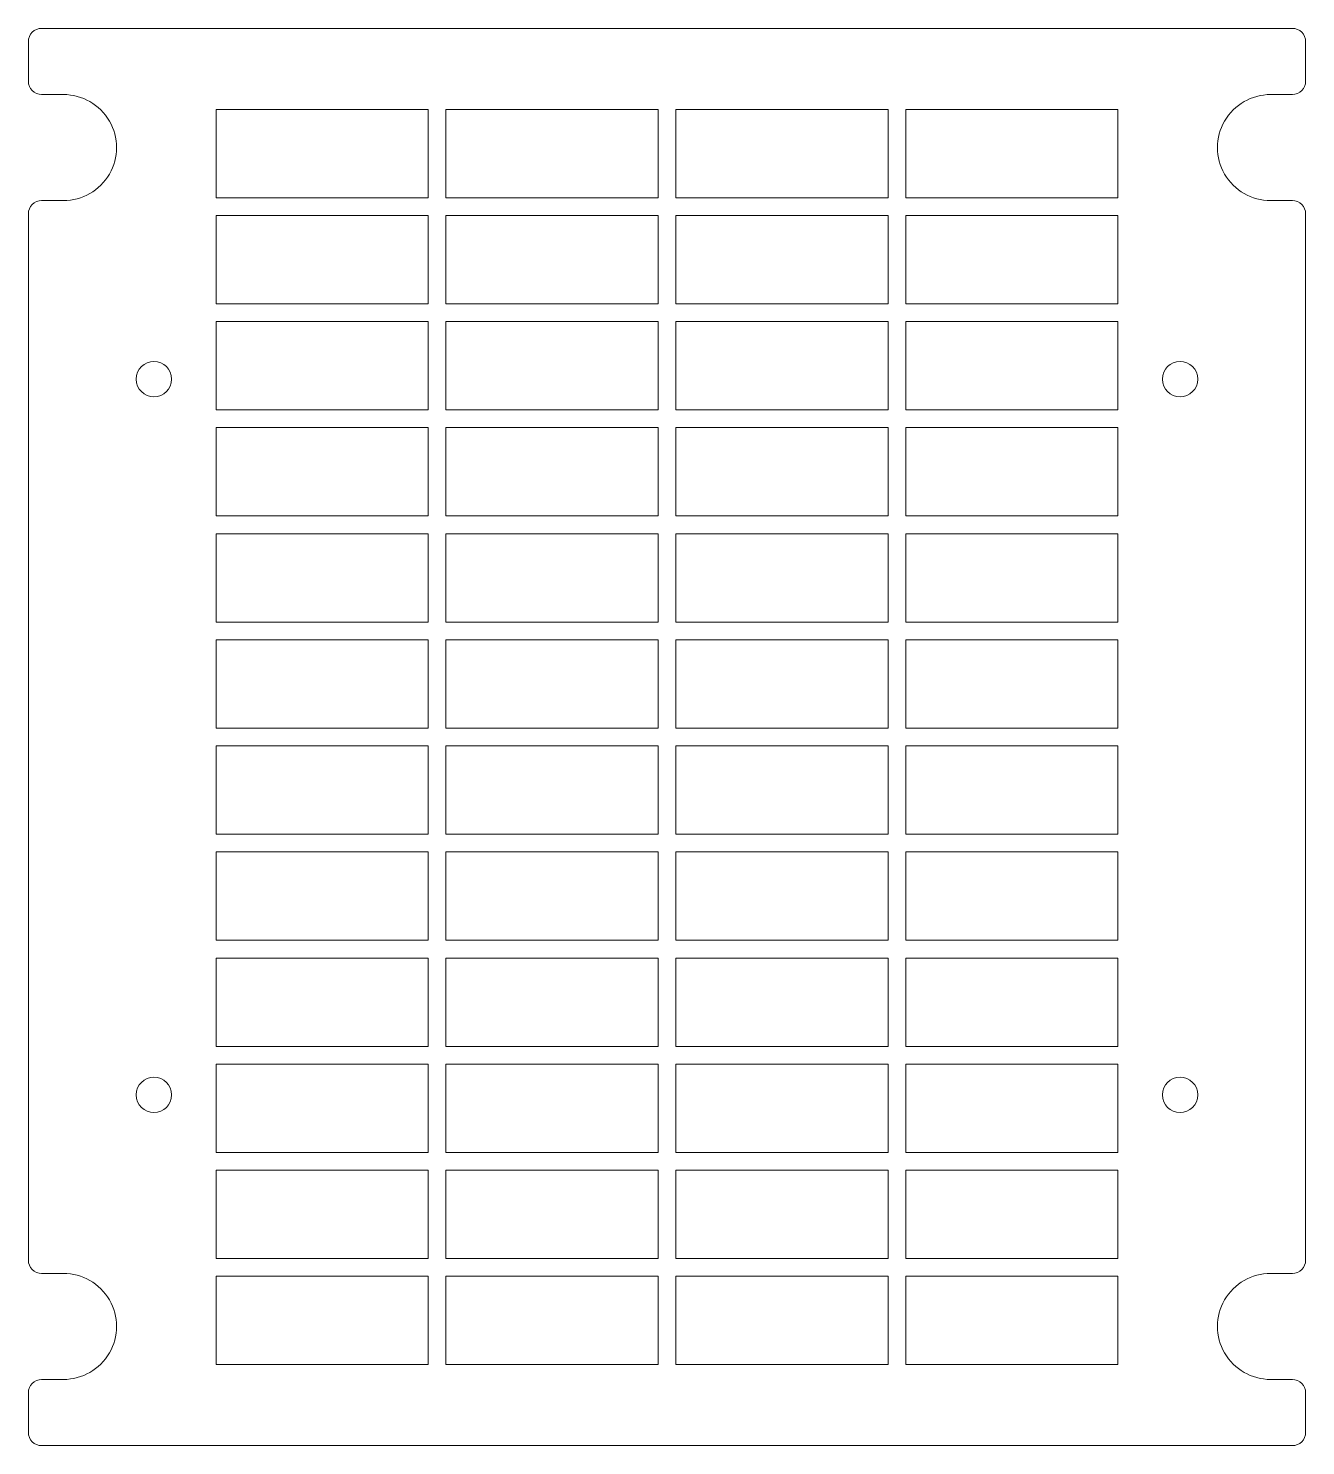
# Model space of a CAD drawing. Header units: millimetres. Extents: x -170 to 781, y -239 to -77.
# Drawn here: x 320.1 to 464.6, y -238.5 to -78.2 of the extents above; entities that cross this region are included whole.
import ezdxf

# ---------------------------------------------------------------- set-up
doc = ezdxf.new("R2010")
doc.units = ezdxf.units.MM
doc.header["$MEASUREMENT"] = 0
doc.layers.add('Cut', color=7, linetype='Continuous')

msp = doc.modelspace()

# ---------------------------------------------------------------- linework, layer by layer
at = {"layer": 'Cut', "color": 250, "lineweight": 9}
for centre in [(334.3209, -117.8921), (450.3709, -117.8921), (334.3209, -198.8546), (450.3709, -198.8546)]:
    msp.add_ellipse(centre, major_axis=(0, 2), ratio=1, dxfattribs=at)
for points, knots in [([(464.5709, -132.2608), (464.5709, -132.2608), (464.5709, -184.4835), (464.5709, -184.4835), (464.5709, -184.4835), (464.5709, -184.4843), (464.5709, -184.485), (464.5709, -184.4858), (464.5709, -184.4858), (464.5709, -184.4858), (464.5709, -188.9733), (464.5709, -188.9733), (464.5709, -188.9733), (464.5709, -188.9733), (464.5709, -203.971), (464.5709, -203.971), (464.5709, -203.971), (464.5709, -203.9718), (464.5709, -203.9725), (464.5709, -203.9733), (464.5709, -203.9733), (464.5709, -203.9733), (464.5709, -210.7608), (464.5709, -210.7608), (464.5709, -210.7608), (464.5709, -210.7608), (464.5709, -217.5483), (464.5709, -217.5483), (464.5709, -217.5483), (464.5707, -217.9463), (464.4123, -218.328), (464.1306, -218.6093), (464.1306, -218.6093), (463.849, -218.8906), (463.469, -219.0485), (463.0709, -219.0483), (463.0709, -219.0483), (463.0709, -219.0483), (460.6084, -219.0483), (460.6084, -219.0483), (460.6084, -219.0483), (458.4648, -219.0483), (456.4841, -220.1919), (455.4123, -222.0483), (455.4123, -222.0483), (454.3405, -223.9047), (454.3405, -226.1919), (455.4123, -228.0483), (455.4123, -228.0483), (456.4841, -229.9047), (458.4648, -231.0483), (460.6084, -231.0483), (460.6084, -231.0483), (460.6084, -231.0483), (463.0709, -231.0483), (463.0709, -231.0483), (463.0709, -231.0483), (463.469, -231.0485), (463.8507, -231.2069), (464.132, -231.4886), (464.132, -231.4886), (464.4133, -231.7702), (464.5712, -232.1502), (464.5709, -232.5483), (464.5709, -232.5483), (464.5709, -232.5483), (464.5709, -237.0358), (464.5709, -237.0358), (464.5709, -237.0358), (464.5707, -237.4338), (464.4123, -237.8155), (464.1306, -238.0968), (464.1306, -238.0968), (463.849, -238.3781), (463.469, -238.536), (463.0709, -238.5358), (463.0709, -238.5358), (463.0709, -238.5358), (321.6209, -238.5358), (321.6209, -238.5358), (321.6209, -238.5358), (321.2229, -238.5355), (320.8412, -238.3771), (320.5599, -238.0955), (320.5599, -238.0955), (320.2786, -237.8138), (320.1207, -237.4338), (320.1209, -237.0358), (320.1209, -237.0358), (320.1209, -237.0358), (320.1209, -232.5483), (320.1209, -232.5483), (320.1209, -232.5483), (320.1212, -232.1502), (320.2796, -231.7685), (320.5612, -231.4872), (320.5612, -231.4872), (320.8429, -231.2059), (321.2229, -231.048), (321.6209, -231.0483), (321.6209, -231.0483), (321.6209, -231.0483), (324.0834, -231.0483), (324.0834, -231.0483), (324.0834, -231.0483), (326.227, -231.0483), (328.2078, -229.9047), (329.2796, -228.0483), (329.2796, -228.0483), (330.3514, -226.1919), (330.3514, -223.9047), (329.2796, -222.0483), (329.2796, -222.0483), (328.2078, -220.1919), (326.227, -219.0483), (324.0834, -219.0483), (324.0834, -219.0483), (324.0834, -219.0483), (321.6209, -219.0483), (321.6209, -219.0483), (321.6209, -219.0483), (321.2229, -219.048), (320.8412, -218.8896), (320.5599, -218.608), (320.5599, -218.608), (320.2786, -218.3263), (320.1207, -217.9463), (320.1209, -217.5483), (320.1209, -217.5483), (320.1209, -217.5483), (320.1209, -210.7608), (320.1209, -210.7608), (320.1209, -210.7608), (320.1209, -210.7608), (320.1209, -203.9733), (320.1209, -203.9733), (320.1209, -203.9733), (320.1209, -203.9733), (320.1209, -188.9748), (320.1209, -188.9748), (320.1209, -188.9748), (320.1209, -188.9743), (320.1209, -188.9738), (320.1209, -188.9733), (320.1209, -188.9733), (320.1209, -188.9733), (320.1209, -184.4858), (320.1209, -184.4858), (320.1209, -184.4858), (320.1209, -184.4858), (320.1209, -132.2623), (320.1209, -132.2623), (320.1209, -132.2623), (320.1209, -132.2618), (320.1209, -132.2613), (320.1209, -132.2608), (320.1209, -132.2608), (320.1209, -132.2608), (320.1209, -127.7733), (320.1209, -127.7733), (320.1209, -127.7733), (320.1209, -127.7733), (320.1209, -112.7748), (320.1209, -112.7748), (320.1209, -112.7748), (320.1209, -112.7743), (320.1209, -112.7738), (320.1209, -112.7733), (320.1209, -112.7733), (320.1209, -112.7733), (320.1209, -105.9858), (320.1209, -105.9858), (320.1209, -105.9858), (320.1209, -105.9858), (320.1209, -99.1983), (320.1209, -99.1983), (320.1209, -99.1983), (320.1212, -98.8002), (320.2796, -98.4185), (320.5612, -98.1372), (320.5612, -98.1372), (320.8429, -97.8559), (321.2229, -97.698), (321.6209, -97.6983), (321.6209, -97.6983), (321.6209, -97.6983), (324.0834, -97.6983), (324.0834, -97.6983), (324.0834, -97.6983), (326.227, -97.6983), (328.2078, -96.5547), (329.2796, -94.6983), (329.2796, -94.6983), (330.3514, -92.8419), (330.3514, -90.5547), (329.2796, -88.6983), (329.2796, -88.6983), (328.2078, -86.8419), (326.227, -85.6983), (324.0834, -85.6983), (324.0834, -85.6983), (324.0834, -85.6983), (321.6209, -85.6983), (321.6209, -85.6983), (321.6209, -85.6983), (321.2229, -85.698), (320.8412, -85.5396), (320.5599, -85.258), (320.5599, -85.258), (320.2786, -84.9763), (320.1207, -84.5963), (320.1209, -84.1983), (320.1209, -84.1983), (320.1209, -84.1983), (320.1209, -79.7108), (320.1209, -79.7108), (320.1209, -79.7108), (320.1212, -79.3127), (320.2796, -78.931), (320.5612, -78.6497), (320.5612, -78.6497), (320.8429, -78.3684), (321.2229, -78.2105), (321.6209, -78.2108), (321.6209, -78.2108), (321.6209, -78.2108), (463.0709, -78.2108), (463.0709, -78.2108), (463.0709, -78.2108), (463.469, -78.211), (463.8507, -78.3694), (464.132, -78.6511), (464.132, -78.6511), (464.4133, -78.9327), (464.5712, -79.3127), (464.5709, -79.7108), (464.5709, -79.7108), (464.5709, -79.7108), (464.5709, -84.1983), (464.5709, -84.1983), (464.5709, -84.1983), (464.5707, -84.5963), (464.4123, -84.978), (464.1306, -85.2593), (464.1306, -85.2593), (463.849, -85.5406), (463.469, -85.6985), (463.0709, -85.6983), (463.0709, -85.6983), (463.0709, -85.6983), (460.6084, -85.6983), (460.6084, -85.6983), (460.6084, -85.6983), (458.4648, -85.6983), (456.4841, -86.8419), (455.4123, -88.6983), (455.4123, -88.6983), (454.3405, -90.5547), (454.3405, -92.8419), (455.4123, -94.6983), (455.4123, -94.6983), (456.4841, -96.5547), (458.4648, -97.6983), (460.6084, -97.6983), (460.6084, -97.6983), (460.6084, -97.6983), (463.0709, -97.6983), (463.0709, -97.6983), (463.0709, -97.6983), (463.469, -97.6985), (463.8507, -97.8569), (464.132, -98.1386), (464.132, -98.1386), (464.4133, -98.4202), (464.5712, -98.8002), (464.5709, -99.1983), (464.5709, -99.1983), (464.5709, -99.1983), (464.5709, -105.9858), (464.5709, -105.9858), (464.5709, -105.9858), (464.5709, -105.9858), (464.5709, -112.7733), (464.5709, -112.7733), (464.5709, -112.7733), (464.5709, -112.7733), (464.5709, -127.771), (464.5709, -127.771), (464.5709, -127.771), (464.5709, -127.7718), (464.5709, -127.7725), (464.5709, -127.7733), (464.5709, -127.7733), (464.5709, -127.7733), (464.5709, -132.2608), (464.5709, -132.2608)], [0, 0, 0, 0, 0.01333333, 0.01333333, 0.01333333, 0.01333333, 0.02666667, 0.02666667, 0.02666667, 0.02666667, 0.04, 0.04, 0.04, 0.04, 0.05333333, 0.05333333, 0.05333333, 0.05333333, 0.06666667, 0.06666667, 0.06666667, 0.06666667, 0.08, 0.08, 0.08, 0.08, 0.09333333, 0.09333333, 0.09333333, 0.09333333, 0.10666667, 0.10666667, 0.10666667, 0.10666667, 0.12, 0.12, 0.12, 0.12, 0.13333333, 0.13333333, 0.13333333, 0.13333333, 0.14666667, 0.14666667, 0.14666667, 0.14666667, 0.16, 0.16, 0.16, 0.16, 0.17333333, 0.17333333, 0.17333333, 0.17333333, 0.18666667, 0.18666667, 0.18666667, 0.18666667, 0.2, 0.2, 0.2, 0.2, 0.21333333, 0.21333333, 0.21333333, 0.21333333, 0.22666667, 0.22666667, 0.22666667, 0.22666667, 0.24, 0.24, 0.24, 0.24, 0.25333333, 0.25333333, 0.25333333, 0.25333333, 0.26666667, 0.26666667, 0.26666667, 0.26666667, 0.28, 0.28, 0.28, 0.28, 0.29333333, 0.29333333, 0.29333333, 0.29333333, 0.30666667, 0.30666667, 0.30666667, 0.30666667, 0.32, 0.32, 0.32, 0.32, 0.33333333, 0.33333333, 0.33333333, 0.33333333, 0.34666667, 0.34666667, 0.34666667, 0.34666667, 0.36, 0.36, 0.36, 0.36, 0.37333333, 0.37333333, 0.37333333, 0.37333333, 0.38666667, 0.38666667, 0.38666667, 0.38666667, 0.4, 0.4, 0.4, 0.4, 0.41333333, 0.41333333, 0.41333333, 0.41333333, 0.42666667, 0.42666667, 0.42666667, 0.42666667, 0.44, 0.44, 0.44, 0.44, 0.45333333, 0.45333333, 0.45333333, 0.45333333, 0.46666667, 0.46666667, 0.46666667, 0.46666667, 0.48, 0.48, 0.48, 0.48, 0.49333333, 0.49333333, 0.49333333, 0.49333333, 0.50666667, 0.50666667, 0.50666667, 0.50666667, 0.52, 0.52, 0.52, 0.52, 0.53333333, 0.53333333, 0.53333333, 0.53333333, 0.54666667, 0.54666667, 0.54666667, 0.54666667, 0.56, 0.56, 0.56, 0.56, 0.57333333, 0.57333333, 0.57333333, 0.57333333, 0.58666667, 0.58666667, 0.58666667, 0.58666667, 0.6, 0.6, 0.6, 0.6, 0.61333333, 0.61333333, 0.61333333, 0.61333333, 0.62666667, 0.62666667, 0.62666667, 0.62666667, 0.64, 0.64, 0.64, 0.64, 0.65333333, 0.65333333, 0.65333333, 0.65333333, 0.66666667, 0.66666667, 0.66666667, 0.66666667, 0.68, 0.68, 0.68, 0.68, 0.69333333, 0.69333333, 0.69333333, 0.69333333, 0.70666667, 0.70666667, 0.70666667, 0.70666667, 0.72, 0.72, 0.72, 0.72, 0.73333333, 0.73333333, 0.73333333, 0.73333333, 0.74666667, 0.74666667, 0.74666667, 0.74666667, 0.76, 0.76, 0.76, 0.76, 0.77333333, 0.77333333, 0.77333333, 0.77333333, 0.78666667, 0.78666667, 0.78666667, 0.78666667, 0.8, 0.8, 0.8, 0.8, 0.81333333, 0.81333333, 0.81333333, 0.81333333, 0.82666667, 0.82666667, 0.82666667, 0.82666667, 0.84, 0.84, 0.84, 0.84, 0.85333333, 0.85333333, 0.85333333, 0.85333333, 0.86666667, 0.86666667, 0.86666667, 0.86666667, 0.88, 0.88, 0.88, 0.88, 0.89333333, 0.89333333, 0.89333333, 0.89333333, 0.90666667, 0.90666667, 0.90666667, 0.90666667, 0.92, 0.92, 0.92, 0.92, 0.93333333, 0.93333333, 0.93333333, 0.93333333, 0.94666667, 0.94666667, 0.94666667, 0.94666667, 0.96, 0.96, 0.96, 0.96, 0.97333333, 0.97333333, 0.97333333, 0.97333333, 1, 1, 1, 1]), ([(341.3459, -87.3733), (341.3459, -87.3733), (365.3458, -87.3733), (365.3458, -87.3733), (365.3458, -87.3733), (365.3458, -87.3733), (365.3458, -97.3733), (365.3458, -97.3733), (365.3458, -97.3733), (365.3458, -97.3733), (341.3459, -97.3733), (341.3459, -97.3733), (341.3459, -97.3733), (341.3459, -97.3733), (341.3459, -87.3733), (341.3459, -87.3733)], [0, 0, 0, 0, 0.2, 0.2, 0.2, 0.2, 0.4, 0.4, 0.4, 0.4, 0.6, 0.6, 0.6, 0.6, 1, 1, 1, 1]), ([(367.3458, -87.3733), (367.3458, -87.3733), (391.3458, -87.3733), (391.3458, -87.3733), (391.3458, -87.3733), (391.3458, -87.3733), (391.3458, -97.3733), (391.3458, -97.3733), (391.3458, -97.3733), (391.3458, -97.3733), (367.3458, -97.3733), (367.3458, -97.3733), (367.3458, -97.3733), (367.3458, -97.3733), (367.3458, -87.3733), (367.3458, -87.3733)], [0, 0, 0, 0, 0.2, 0.2, 0.2, 0.2, 0.4, 0.4, 0.4, 0.4, 0.6, 0.6, 0.6, 0.6, 1, 1, 1, 1]), ([(393.3458, -87.3733), (393.3458, -87.3733), (417.3458, -87.3733), (417.3458, -87.3733), (417.3458, -87.3733), (417.3458, -87.3733), (417.3458, -97.3733), (417.3458, -97.3733), (417.3458, -97.3733), (417.3458, -97.3733), (393.3458, -97.3733), (393.3458, -97.3733), (393.3458, -97.3733), (393.3458, -97.3733), (393.3458, -87.3733), (393.3458, -87.3733)], [0, 0, 0, 0, 0.2, 0.2, 0.2, 0.2, 0.4, 0.4, 0.4, 0.4, 0.6, 0.6, 0.6, 0.6, 1, 1, 1, 1]), ([(419.3458, -87.3733), (419.3458, -87.3733), (443.3459, -87.3733), (443.3459, -87.3733), (443.3459, -87.3733), (443.3459, -87.3733), (443.3459, -97.3733), (443.3459, -97.3733), (443.3459, -97.3733), (443.3459, -97.3733), (419.3458, -97.3733), (419.3458, -97.3733), (419.3458, -97.3733), (419.3458, -97.3733), (419.3458, -87.3733), (419.3458, -87.3733)], [0, 0, 0, 0, 0.2, 0.2, 0.2, 0.2, 0.4, 0.4, 0.4, 0.4, 0.6, 0.6, 0.6, 0.6, 1, 1, 1, 1]), ([(341.3459, -99.3733), (341.3459, -99.3733), (365.3458, -99.3733), (365.3458, -99.3733), (365.3458, -99.3733), (365.3458, -99.3733), (365.3458, -109.3733), (365.3458, -109.3733), (365.3458, -109.3733), (365.3458, -109.3733), (341.3459, -109.3733), (341.3459, -109.3733), (341.3459, -109.3733), (341.3459, -109.3733), (341.3459, -99.3733), (341.3459, -99.3733)], [0, 0, 0, 0, 0.2, 0.2, 0.2, 0.2, 0.4, 0.4, 0.4, 0.4, 0.6, 0.6, 0.6, 0.6, 1, 1, 1, 1]), ([(367.3458, -99.3733), (367.3458, -99.3733), (391.3458, -99.3733), (391.3458, -99.3733), (391.3458, -99.3733), (391.3458, -99.3733), (391.3458, -109.3733), (391.3458, -109.3733), (391.3458, -109.3733), (391.3458, -109.3733), (367.3458, -109.3733), (367.3458, -109.3733), (367.3458, -109.3733), (367.3458, -109.3733), (367.3458, -99.3733), (367.3458, -99.3733)], [0, 0, 0, 0, 0.2, 0.2, 0.2, 0.2, 0.4, 0.4, 0.4, 0.4, 0.6, 0.6, 0.6, 0.6, 1, 1, 1, 1]), ([(393.3458, -99.3733), (393.3458, -99.3733), (417.3458, -99.3733), (417.3458, -99.3733), (417.3458, -99.3733), (417.3458, -99.3733), (417.3458, -109.3733), (417.3458, -109.3733), (417.3458, -109.3733), (417.3458, -109.3733), (393.3458, -109.3733), (393.3458, -109.3733), (393.3458, -109.3733), (393.3458, -109.3733), (393.3458, -99.3733), (393.3458, -99.3733)], [0, 0, 0, 0, 0.2, 0.2, 0.2, 0.2, 0.4, 0.4, 0.4, 0.4, 0.6, 0.6, 0.6, 0.6, 1, 1, 1, 1]), ([(419.3458, -99.3733), (419.3458, -99.3733), (443.3459, -99.3733), (443.3459, -99.3733), (443.3459, -99.3733), (443.3459, -99.3733), (443.3459, -109.3733), (443.3459, -109.3733), (443.3459, -109.3733), (443.3459, -109.3733), (419.3458, -109.3733), (419.3458, -109.3733), (419.3458, -109.3733), (419.3458, -109.3733), (419.3458, -99.3733), (419.3458, -99.3733)], [0, 0, 0, 0, 0.2, 0.2, 0.2, 0.2, 0.4, 0.4, 0.4, 0.4, 0.6, 0.6, 0.6, 0.6, 1, 1, 1, 1]), ([(341.3459, -111.3733), (341.3459, -111.3733), (365.3458, -111.3733), (365.3458, -111.3733), (365.3458, -111.3733), (365.3458, -111.3733), (365.3458, -121.3733), (365.3458, -121.3733), (365.3458, -121.3733), (365.3458, -121.3733), (341.3459, -121.3733), (341.3459, -121.3733), (341.3459, -121.3733), (341.3459, -121.3733), (341.3459, -111.3733), (341.3459, -111.3733)], [0, 0, 0, 0, 0.2, 0.2, 0.2, 0.2, 0.4, 0.4, 0.4, 0.4, 0.6, 0.6, 0.6, 0.6, 1, 1, 1, 1]), ([(367.3458, -111.3733), (367.3458, -111.3733), (391.3458, -111.3733), (391.3458, -111.3733), (391.3458, -111.3733), (391.3458, -111.3733), (391.3458, -121.3733), (391.3458, -121.3733), (391.3458, -121.3733), (391.3458, -121.3733), (367.3458, -121.3733), (367.3458, -121.3733), (367.3458, -121.3733), (367.3458, -121.3733), (367.3458, -111.3733), (367.3458, -111.3733)], [0, 0, 0, 0, 0.2, 0.2, 0.2, 0.2, 0.4, 0.4, 0.4, 0.4, 0.6, 0.6, 0.6, 0.6, 1, 1, 1, 1]), ([(393.3458, -111.3733), (393.3458, -111.3733), (417.3458, -111.3733), (417.3458, -111.3733), (417.3458, -111.3733), (417.3458, -111.3733), (417.3458, -121.3733), (417.3458, -121.3733), (417.3458, -121.3733), (417.3458, -121.3733), (393.3458, -121.3733), (393.3458, -121.3733), (393.3458, -121.3733), (393.3458, -121.3733), (393.3458, -111.3733), (393.3458, -111.3733)], [0, 0, 0, 0, 0.2, 0.2, 0.2, 0.2, 0.4, 0.4, 0.4, 0.4, 0.6, 0.6, 0.6, 0.6, 1, 1, 1, 1]), ([(419.3458, -111.3733), (419.3458, -111.3733), (443.3459, -111.3733), (443.3459, -111.3733), (443.3459, -111.3733), (443.3459, -111.3733), (443.3459, -121.3733), (443.3459, -121.3733), (443.3459, -121.3733), (443.3459, -121.3733), (419.3458, -121.3733), (419.3458, -121.3733), (419.3458, -121.3733), (419.3458, -121.3733), (419.3458, -111.3733), (419.3458, -111.3733)], [0, 0, 0, 0, 0.2, 0.2, 0.2, 0.2, 0.4, 0.4, 0.4, 0.4, 0.6, 0.6, 0.6, 0.6, 1, 1, 1, 1]), ([(341.3459, -123.3733), (341.3459, -123.3733), (365.3458, -123.3733), (365.3458, -123.3733), (365.3458, -123.3733), (365.3458, -123.3733), (365.3458, -133.3733), (365.3458, -133.3733), (365.3458, -133.3733), (365.3458, -133.3733), (341.3459, -133.3733), (341.3459, -133.3733), (341.3459, -133.3733), (341.3459, -133.3733), (341.3459, -123.3733), (341.3459, -123.3733)], [0, 0, 0, 0, 0.2, 0.2, 0.2, 0.2, 0.4, 0.4, 0.4, 0.4, 0.6, 0.6, 0.6, 0.6, 1, 1, 1, 1]), ([(367.3458, -123.3733), (367.3458, -123.3733), (391.3458, -123.3733), (391.3458, -123.3733), (391.3458, -123.3733), (391.3458, -123.3733), (391.3458, -133.3733), (391.3458, -133.3733), (391.3458, -133.3733), (391.3458, -133.3733), (367.3458, -133.3733), (367.3458, -133.3733), (367.3458, -133.3733), (367.3458, -133.3733), (367.3458, -123.3733), (367.3458, -123.3733)], [0, 0, 0, 0, 0.2, 0.2, 0.2, 0.2, 0.4, 0.4, 0.4, 0.4, 0.6, 0.6, 0.6, 0.6, 1, 1, 1, 1]), ([(393.3458, -123.3733), (393.3458, -123.3733), (417.3458, -123.3733), (417.3458, -123.3733), (417.3458, -123.3733), (417.3458, -123.3733), (417.3458, -133.3733), (417.3458, -133.3733), (417.3458, -133.3733), (417.3458, -133.3733), (393.3458, -133.3733), (393.3458, -133.3733), (393.3458, -133.3733), (393.3458, -133.3733), (393.3458, -123.3733), (393.3458, -123.3733)], [0, 0, 0, 0, 0.2, 0.2, 0.2, 0.2, 0.4, 0.4, 0.4, 0.4, 0.6, 0.6, 0.6, 0.6, 1, 1, 1, 1]), ([(419.3458, -123.3733), (419.3458, -123.3733), (443.3459, -123.3733), (443.3459, -123.3733), (443.3459, -123.3733), (443.3459, -123.3733), (443.3459, -133.3733), (443.3459, -133.3733), (443.3459, -133.3733), (443.3459, -133.3733), (419.3458, -133.3733), (419.3458, -133.3733), (419.3458, -133.3733), (419.3458, -133.3733), (419.3458, -123.3733), (419.3458, -123.3733)], [0, 0, 0, 0, 0.2, 0.2, 0.2, 0.2, 0.4, 0.4, 0.4, 0.4, 0.6, 0.6, 0.6, 0.6, 1, 1, 1, 1]), ([(341.3459, -135.3733), (341.3459, -135.3733), (365.3458, -135.3733), (365.3458, -135.3733), (365.3458, -135.3733), (365.3458, -135.3733), (365.3458, -145.3733), (365.3458, -145.3733), (365.3458, -145.3733), (365.3458, -145.3733), (341.3459, -145.3733), (341.3459, -145.3733), (341.3459, -145.3733), (341.3459, -145.3733), (341.3459, -135.3733), (341.3459, -135.3733)], [0, 0, 0, 0, 0.2, 0.2, 0.2, 0.2, 0.4, 0.4, 0.4, 0.4, 0.6, 0.6, 0.6, 0.6, 1, 1, 1, 1]), ([(367.3458, -135.3733), (367.3458, -135.3733), (391.3458, -135.3733), (391.3458, -135.3733), (391.3458, -135.3733), (391.3458, -135.3733), (391.3458, -145.3733), (391.3458, -145.3733), (391.3458, -145.3733), (391.3458, -145.3733), (367.3458, -145.3733), (367.3458, -145.3733), (367.3458, -145.3733), (367.3458, -145.3733), (367.3458, -135.3733), (367.3458, -135.3733)], [0, 0, 0, 0, 0.2, 0.2, 0.2, 0.2, 0.4, 0.4, 0.4, 0.4, 0.6, 0.6, 0.6, 0.6, 1, 1, 1, 1]), ([(393.3458, -135.3733), (393.3458, -135.3733), (417.3458, -135.3733), (417.3458, -135.3733), (417.3458, -135.3733), (417.3458, -135.3733), (417.3458, -145.3733), (417.3458, -145.3733), (417.3458, -145.3733), (417.3458, -145.3733), (393.3458, -145.3733), (393.3458, -145.3733), (393.3458, -145.3733), (393.3458, -145.3733), (393.3458, -135.3733), (393.3458, -135.3733)], [0, 0, 0, 0, 0.2, 0.2, 0.2, 0.2, 0.4, 0.4, 0.4, 0.4, 0.6, 0.6, 0.6, 0.6, 1, 1, 1, 1]), ([(419.3458, -135.3733), (419.3458, -135.3733), (443.3459, -135.3733), (443.3459, -135.3733), (443.3459, -135.3733), (443.3459, -135.3733), (443.3459, -145.3733), (443.3459, -145.3733), (443.3459, -145.3733), (443.3459, -145.3733), (419.3458, -145.3733), (419.3458, -145.3733), (419.3458, -145.3733), (419.3458, -145.3733), (419.3458, -135.3733), (419.3458, -135.3733)], [0, 0, 0, 0, 0.2, 0.2, 0.2, 0.2, 0.4, 0.4, 0.4, 0.4, 0.6, 0.6, 0.6, 0.6, 1, 1, 1, 1]), ([(341.3459, -147.3733), (341.3459, -147.3733), (365.3458, -147.3733), (365.3458, -147.3733), (365.3458, -147.3733), (365.3458, -147.3733), (365.3458, -157.3733), (365.3458, -157.3733), (365.3458, -157.3733), (365.3458, -157.3733), (341.3459, -157.3733), (341.3459, -157.3733), (341.3459, -157.3733), (341.3459, -157.3733), (341.3459, -147.3733), (341.3459, -147.3733)], [0, 0, 0, 0, 0.2, 0.2, 0.2, 0.2, 0.4, 0.4, 0.4, 0.4, 0.6, 0.6, 0.6, 0.6, 1, 1, 1, 1]), ([(367.3458, -147.3733), (367.3458, -147.3733), (391.3458, -147.3733), (391.3458, -147.3733), (391.3458, -147.3733), (391.3458, -147.3733), (391.3458, -157.3733), (391.3458, -157.3733), (391.3458, -157.3733), (391.3458, -157.3733), (367.3458, -157.3733), (367.3458, -157.3733), (367.3458, -157.3733), (367.3458, -157.3733), (367.3458, -147.3733), (367.3458, -147.3733)], [0, 0, 0, 0, 0.2, 0.2, 0.2, 0.2, 0.4, 0.4, 0.4, 0.4, 0.6, 0.6, 0.6, 0.6, 1, 1, 1, 1]), ([(393.3458, -147.3733), (393.3458, -147.3733), (417.3458, -147.3733), (417.3458, -147.3733), (417.3458, -147.3733), (417.3458, -147.3733), (417.3458, -157.3733), (417.3458, -157.3733), (417.3458, -157.3733), (417.3458, -157.3733), (393.3458, -157.3733), (393.3458, -157.3733), (393.3458, -157.3733), (393.3458, -157.3733), (393.3458, -147.3733), (393.3458, -147.3733)], [0, 0, 0, 0, 0.2, 0.2, 0.2, 0.2, 0.4, 0.4, 0.4, 0.4, 0.6, 0.6, 0.6, 0.6, 1, 1, 1, 1]), ([(419.3458, -147.3733), (419.3458, -147.3733), (443.3459, -147.3733), (443.3459, -147.3733), (443.3459, -147.3733), (443.3459, -147.3733), (443.3459, -157.3733), (443.3459, -157.3733), (443.3459, -157.3733), (443.3459, -157.3733), (419.3458, -157.3733), (419.3458, -157.3733), (419.3458, -157.3733), (419.3458, -157.3733), (419.3458, -147.3733), (419.3458, -147.3733)], [0, 0, 0, 0, 0.2, 0.2, 0.2, 0.2, 0.4, 0.4, 0.4, 0.4, 0.6, 0.6, 0.6, 0.6, 1, 1, 1, 1]), ([(341.3459, -159.3733), (341.3459, -159.3733), (365.3458, -159.3733), (365.3458, -159.3733), (365.3458, -159.3733), (365.3458, -159.3733), (365.3458, -169.3733), (365.3458, -169.3733), (365.3458, -169.3733), (365.3458, -169.3733), (341.3459, -169.3733), (341.3459, -169.3733), (341.3459, -169.3733), (341.3459, -169.3733), (341.3459, -159.3733), (341.3459, -159.3733)], [0, 0, 0, 0, 0.2, 0.2, 0.2, 0.2, 0.4, 0.4, 0.4, 0.4, 0.6, 0.6, 0.6, 0.6, 1, 1, 1, 1]), ([(367.3458, -159.3733), (367.3458, -159.3733), (391.3458, -159.3733), (391.3458, -159.3733), (391.3458, -159.3733), (391.3458, -159.3733), (391.3458, -169.3733), (391.3458, -169.3733), (391.3458, -169.3733), (391.3458, -169.3733), (367.3458, -169.3733), (367.3458, -169.3733), (367.3458, -169.3733), (367.3458, -169.3733), (367.3458, -159.3733), (367.3458, -159.3733)], [0, 0, 0, 0, 0.2, 0.2, 0.2, 0.2, 0.4, 0.4, 0.4, 0.4, 0.6, 0.6, 0.6, 0.6, 1, 1, 1, 1]), ([(393.3458, -159.3733), (393.3458, -159.3733), (417.3458, -159.3733), (417.3458, -159.3733), (417.3458, -159.3733), (417.3458, -159.3733), (417.3458, -169.3733), (417.3458, -169.3733), (417.3458, -169.3733), (417.3458, -169.3733), (393.3458, -169.3733), (393.3458, -169.3733), (393.3458, -169.3733), (393.3458, -169.3733), (393.3458, -159.3733), (393.3458, -159.3733)], [0, 0, 0, 0, 0.2, 0.2, 0.2, 0.2, 0.4, 0.4, 0.4, 0.4, 0.6, 0.6, 0.6, 0.6, 1, 1, 1, 1]), ([(419.3458, -159.3733), (419.3458, -159.3733), (443.3459, -159.3733), (443.3459, -159.3733), (443.3459, -159.3733), (443.3459, -159.3733), (443.3459, -169.3733), (443.3459, -169.3733), (443.3459, -169.3733), (443.3459, -169.3733), (419.3458, -169.3733), (419.3458, -169.3733), (419.3458, -169.3733), (419.3458, -169.3733), (419.3458, -159.3733), (419.3458, -159.3733)], [0, 0, 0, 0, 0.2, 0.2, 0.2, 0.2, 0.4, 0.4, 0.4, 0.4, 0.6, 0.6, 0.6, 0.6, 1, 1, 1, 1]), ([(341.3459, -171.3733), (341.3459, -171.3733), (365.3458, -171.3733), (365.3458, -171.3733), (365.3458, -171.3733), (365.3458, -171.3733), (365.3458, -181.3733), (365.3458, -181.3733), (365.3458, -181.3733), (365.3458, -181.3733), (341.3459, -181.3733), (341.3459, -181.3733), (341.3459, -181.3733), (341.3459, -181.3733), (341.3459, -171.3733), (341.3459, -171.3733)], [0, 0, 0, 0, 0.2, 0.2, 0.2, 0.2, 0.4, 0.4, 0.4, 0.4, 0.6, 0.6, 0.6, 0.6, 1, 1, 1, 1]), ([(367.3458, -171.3733), (367.3458, -171.3733), (391.3458, -171.3733), (391.3458, -171.3733), (391.3458, -171.3733), (391.3458, -171.3733), (391.3458, -181.3733), (391.3458, -181.3733), (391.3458, -181.3733), (391.3458, -181.3733), (367.3458, -181.3733), (367.3458, -181.3733), (367.3458, -181.3733), (367.3458, -181.3733), (367.3458, -171.3733), (367.3458, -171.3733)], [0, 0, 0, 0, 0.2, 0.2, 0.2, 0.2, 0.4, 0.4, 0.4, 0.4, 0.6, 0.6, 0.6, 0.6, 1, 1, 1, 1]), ([(393.3458, -171.3733), (393.3458, -171.3733), (417.3458, -171.3733), (417.3458, -171.3733), (417.3458, -171.3733), (417.3458, -171.3733), (417.3458, -181.3733), (417.3458, -181.3733), (417.3458, -181.3733), (417.3458, -181.3733), (393.3458, -181.3733), (393.3458, -181.3733), (393.3458, -181.3733), (393.3458, -181.3733), (393.3458, -171.3733), (393.3458, -171.3733)], [0, 0, 0, 0, 0.2, 0.2, 0.2, 0.2, 0.4, 0.4, 0.4, 0.4, 0.6, 0.6, 0.6, 0.6, 1, 1, 1, 1]), ([(419.3458, -171.3733), (419.3458, -171.3733), (443.3459, -171.3733), (443.3459, -171.3733), (443.3459, -171.3733), (443.3459, -171.3733), (443.3459, -181.3733), (443.3459, -181.3733), (443.3459, -181.3733), (443.3459, -181.3733), (419.3458, -181.3733), (419.3458, -181.3733), (419.3458, -181.3733), (419.3458, -181.3733), (419.3458, -171.3733), (419.3458, -171.3733)], [0, 0, 0, 0, 0.2, 0.2, 0.2, 0.2, 0.4, 0.4, 0.4, 0.4, 0.6, 0.6, 0.6, 0.6, 1, 1, 1, 1]), ([(341.3459, -183.3733), (341.3459, -183.3733), (365.3458, -183.3733), (365.3458, -183.3733), (365.3458, -183.3733), (365.3458, -183.3733), (365.3458, -193.3733), (365.3458, -193.3733), (365.3458, -193.3733), (365.3458, -193.3733), (341.3459, -193.3733), (341.3459, -193.3733), (341.3459, -193.3733), (341.3459, -193.3733), (341.3459, -183.3733), (341.3459, -183.3733)], [0, 0, 0, 0, 0.2, 0.2, 0.2, 0.2, 0.4, 0.4, 0.4, 0.4, 0.6, 0.6, 0.6, 0.6, 1, 1, 1, 1]), ([(367.3458, -183.3733), (367.3458, -183.3733), (391.3458, -183.3733), (391.3458, -183.3733), (391.3458, -183.3733), (391.3458, -183.3733), (391.3458, -193.3733), (391.3458, -193.3733), (391.3458, -193.3733), (391.3458, -193.3733), (367.3458, -193.3733), (367.3458, -193.3733), (367.3458, -193.3733), (367.3458, -193.3733), (367.3458, -183.3733), (367.3458, -183.3733)], [0, 0, 0, 0, 0.2, 0.2, 0.2, 0.2, 0.4, 0.4, 0.4, 0.4, 0.6, 0.6, 0.6, 0.6, 1, 1, 1, 1]), ([(393.3458, -183.3733), (393.3458, -183.3733), (417.3458, -183.3733), (417.3458, -183.3733), (417.3458, -183.3733), (417.3458, -183.3733), (417.3458, -193.3733), (417.3458, -193.3733), (417.3458, -193.3733), (417.3458, -193.3733), (393.3458, -193.3733), (393.3458, -193.3733), (393.3458, -193.3733), (393.3458, -193.3733), (393.3458, -183.3733), (393.3458, -183.3733)], [0, 0, 0, 0, 0.2, 0.2, 0.2, 0.2, 0.4, 0.4, 0.4, 0.4, 0.6, 0.6, 0.6, 0.6, 1, 1, 1, 1]), ([(419.3458, -183.3733), (419.3458, -183.3733), (443.3459, -183.3733), (443.3459, -183.3733), (443.3459, -183.3733), (443.3459, -183.3733), (443.3459, -193.3733), (443.3459, -193.3733), (443.3459, -193.3733), (443.3459, -193.3733), (419.3458, -193.3733), (419.3458, -193.3733), (419.3458, -193.3733), (419.3458, -193.3733), (419.3458, -183.3733), (419.3458, -183.3733)], [0, 0, 0, 0, 0.2, 0.2, 0.2, 0.2, 0.4, 0.4, 0.4, 0.4, 0.6, 0.6, 0.6, 0.6, 1, 1, 1, 1]), ([(341.3459, -195.3733), (341.3459, -195.3733), (365.3458, -195.3733), (365.3458, -195.3733), (365.3458, -195.3733), (365.3458, -195.3733), (365.3458, -205.3733), (365.3458, -205.3733), (365.3458, -205.3733), (365.3458, -205.3733), (341.3459, -205.3733), (341.3459, -205.3733), (341.3459, -205.3733), (341.3459, -205.3733), (341.3459, -195.3733), (341.3459, -195.3733)], [0, 0, 0, 0, 0.2, 0.2, 0.2, 0.2, 0.4, 0.4, 0.4, 0.4, 0.6, 0.6, 0.6, 0.6, 1, 1, 1, 1]), ([(367.3458, -195.3733), (367.3458, -195.3733), (391.3458, -195.3733), (391.3458, -195.3733), (391.3458, -195.3733), (391.3458, -195.3733), (391.3458, -205.3733), (391.3458, -205.3733), (391.3458, -205.3733), (391.3458, -205.3733), (367.3458, -205.3733), (367.3458, -205.3733), (367.3458, -205.3733), (367.3458, -205.3733), (367.3458, -195.3733), (367.3458, -195.3733)], [0, 0, 0, 0, 0.2, 0.2, 0.2, 0.2, 0.4, 0.4, 0.4, 0.4, 0.6, 0.6, 0.6, 0.6, 1, 1, 1, 1]), ([(393.3458, -195.3733), (393.3458, -195.3733), (417.3458, -195.3733), (417.3458, -195.3733), (417.3458, -195.3733), (417.3458, -195.3733), (417.3458, -205.3733), (417.3458, -205.3733), (417.3458, -205.3733), (417.3458, -205.3733), (393.3458, -205.3733), (393.3458, -205.3733), (393.3458, -205.3733), (393.3458, -205.3733), (393.3458, -195.3733), (393.3458, -195.3733)], [0, 0, 0, 0, 0.2, 0.2, 0.2, 0.2, 0.4, 0.4, 0.4, 0.4, 0.6, 0.6, 0.6, 0.6, 1, 1, 1, 1]), ([(419.3458, -195.3733), (419.3458, -195.3733), (443.3459, -195.3733), (443.3459, -195.3733), (443.3459, -195.3733), (443.3459, -195.3733), (443.3459, -205.3733), (443.3459, -205.3733), (443.3459, -205.3733), (443.3459, -205.3733), (419.3458, -205.3733), (419.3458, -205.3733), (419.3458, -205.3733), (419.3458, -205.3733), (419.3458, -195.3733), (419.3458, -195.3733)], [0, 0, 0, 0, 0.2, 0.2, 0.2, 0.2, 0.4, 0.4, 0.4, 0.4, 0.6, 0.6, 0.6, 0.6, 1, 1, 1, 1]), ([(341.3459, -207.3733), (341.3459, -207.3733), (365.3458, -207.3733), (365.3458, -207.3733), (365.3458, -207.3733), (365.3458, -207.3733), (365.3458, -217.3733), (365.3458, -217.3733), (365.3458, -217.3733), (365.3458, -217.3733), (341.3459, -217.3733), (341.3459, -217.3733), (341.3459, -217.3733), (341.3459, -217.3733), (341.3459, -207.3733), (341.3459, -207.3733)], [0, 0, 0, 0, 0.2, 0.2, 0.2, 0.2, 0.4, 0.4, 0.4, 0.4, 0.6, 0.6, 0.6, 0.6, 1, 1, 1, 1]), ([(367.3458, -207.3733), (367.3458, -207.3733), (391.3458, -207.3733), (391.3458, -207.3733), (391.3458, -207.3733), (391.3458, -207.3733), (391.3458, -217.3733), (391.3458, -217.3733), (391.3458, -217.3733), (391.3458, -217.3733), (367.3458, -217.3733), (367.3458, -217.3733), (367.3458, -217.3733), (367.3458, -217.3733), (367.3458, -207.3733), (367.3458, -207.3733)], [0, 0, 0, 0, 0.2, 0.2, 0.2, 0.2, 0.4, 0.4, 0.4, 0.4, 0.6, 0.6, 0.6, 0.6, 1, 1, 1, 1]), ([(393.3458, -207.3733), (393.3458, -207.3733), (417.3458, -207.3733), (417.3458, -207.3733), (417.3458, -207.3733), (417.3458, -207.3733), (417.3458, -217.3733), (417.3458, -217.3733), (417.3458, -217.3733), (417.3458, -217.3733), (393.3458, -217.3733), (393.3458, -217.3733), (393.3458, -217.3733), (393.3458, -217.3733), (393.3458, -207.3733), (393.3458, -207.3733)], [0, 0, 0, 0, 0.2, 0.2, 0.2, 0.2, 0.4, 0.4, 0.4, 0.4, 0.6, 0.6, 0.6, 0.6, 1, 1, 1, 1]), ([(419.3458, -207.3733), (419.3458, -207.3733), (443.3459, -207.3733), (443.3459, -207.3733), (443.3459, -207.3733), (443.3459, -207.3733), (443.3459, -217.3733), (443.3459, -217.3733), (443.3459, -217.3733), (443.3459, -217.3733), (419.3458, -217.3733), (419.3458, -217.3733), (419.3458, -217.3733), (419.3458, -217.3733), (419.3458, -207.3733), (419.3458, -207.3733)], [0, 0, 0, 0, 0.2, 0.2, 0.2, 0.2, 0.4, 0.4, 0.4, 0.4, 0.6, 0.6, 0.6, 0.6, 1, 1, 1, 1]), ([(341.3459, -219.3733), (341.3459, -219.3733), (365.3458, -219.3733), (365.3458, -219.3733), (365.3458, -219.3733), (365.3458, -219.3733), (365.3458, -229.3733), (365.3458, -229.3733), (365.3458, -229.3733), (365.3458, -229.3733), (341.3459, -229.3733), (341.3459, -229.3733), (341.3459, -229.3733), (341.3459, -229.3733), (341.3459, -219.3733), (341.3459, -219.3733)], [0, 0, 0, 0, 0.2, 0.2, 0.2, 0.2, 0.4, 0.4, 0.4, 0.4, 0.6, 0.6, 0.6, 0.6, 1, 1, 1, 1]), ([(367.3458, -219.3733), (367.3458, -219.3733), (391.3458, -219.3733), (391.3458, -219.3733), (391.3458, -219.3733), (391.3458, -219.3733), (391.3458, -229.3733), (391.3458, -229.3733), (391.3458, -229.3733), (391.3458, -229.3733), (367.3458, -229.3733), (367.3458, -229.3733), (367.3458, -229.3733), (367.3458, -229.3733), (367.3458, -219.3733), (367.3458, -219.3733)], [0, 0, 0, 0, 0.2, 0.2, 0.2, 0.2, 0.4, 0.4, 0.4, 0.4, 0.6, 0.6, 0.6, 0.6, 1, 1, 1, 1]), ([(393.3458, -219.3733), (393.3458, -219.3733), (417.3458, -219.3733), (417.3458, -219.3733), (417.3458, -219.3733), (417.3458, -219.3733), (417.3458, -229.3733), (417.3458, -229.3733), (417.3458, -229.3733), (417.3458, -229.3733), (393.3458, -229.3733), (393.3458, -229.3733), (393.3458, -229.3733), (393.3458, -229.3733), (393.3458, -219.3733), (393.3458, -219.3733)], [0, 0, 0, 0, 0.2, 0.2, 0.2, 0.2, 0.4, 0.4, 0.4, 0.4, 0.6, 0.6, 0.6, 0.6, 1, 1, 1, 1]), ([(419.3458, -219.3733), (419.3458, -219.3733), (443.3459, -219.3733), (443.3459, -219.3733), (443.3459, -219.3733), (443.3459, -219.3733), (443.3459, -229.3733), (443.3459, -229.3733), (443.3459, -229.3733), (443.3459, -229.3733), (419.3458, -229.3733), (419.3458, -229.3733), (419.3458, -229.3733), (419.3458, -229.3733), (419.3458, -219.3733), (419.3458, -219.3733)], [0, 0, 0, 0, 0.2, 0.2, 0.2, 0.2, 0.4, 0.4, 0.4, 0.4, 0.6, 0.6, 0.6, 0.6, 1, 1, 1, 1])]:
    msp.add_open_spline(points, degree=3, knots=knots, dxfattribs=at)

doc.saveas('drawing.dxf')
